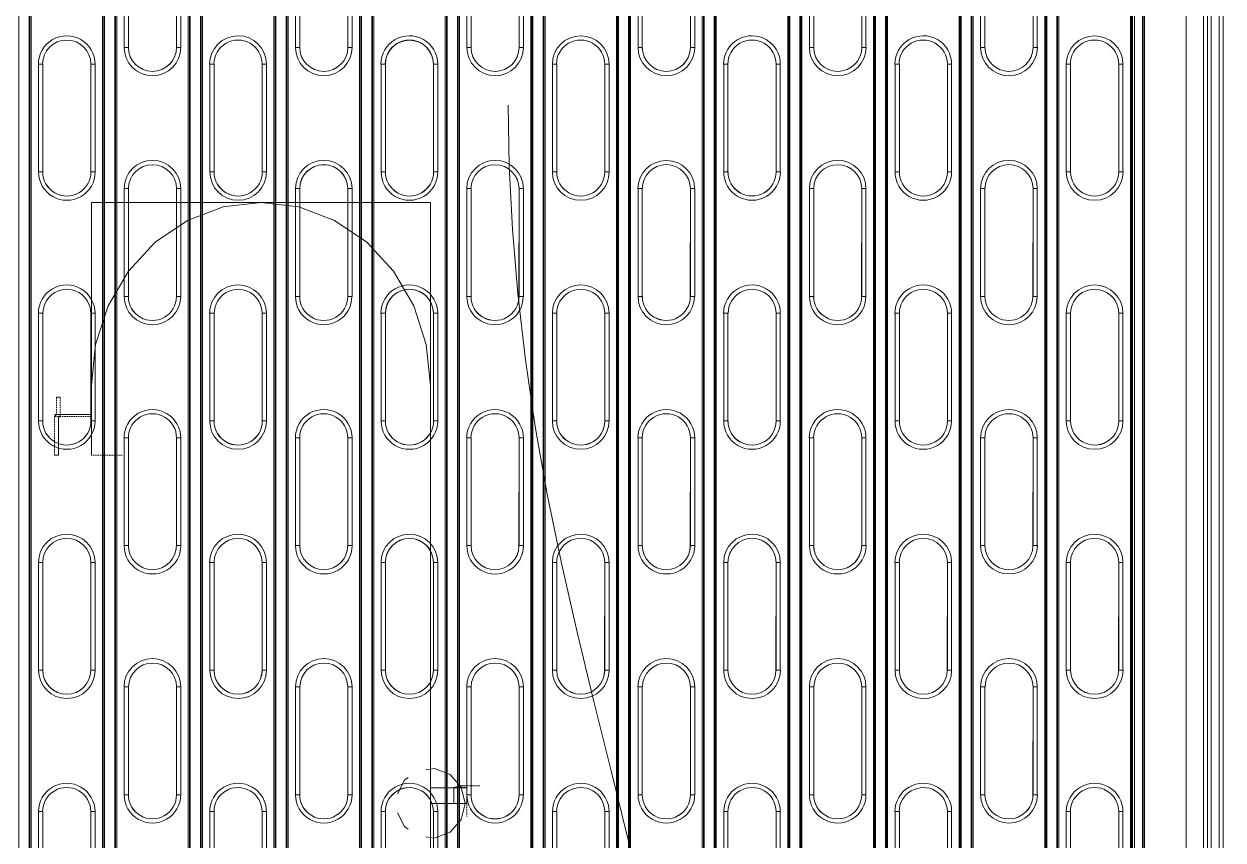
# Model space of a CAD drawing. Extents: x 43000 to 200282, y 3579 to 63943.
# Drawn here: x 114732 to 115348, y 34483 to 34902 of the extents above; entities that cross this region are included whole.
import ezdxf

# ---------------------------------------------------------------- set-up
doc = ezdxf.new("R2010")
doc.units = 0
doc.header["$MEASUREMENT"] = 0
doc.linetypes.add('PDF_IMPORT', pattern=[1, 0.8, -0.2])
doc.layers.get('0').update_dxf_attribs({"linetype": 'CONTINUOUS'})
doc.layers.add('PDF5_Geometry', color=7, linetype='CONTINUOUS')

# ---------------------------------------------------------------- blocks, each defined once
blk = doc.blocks.new('pohlad vonkajšia')
at = {"layer": 'PDF5_Geometry', "lineweight": 13}
for points in [[(17138.98, 2766.26), (17138.98, 2112.13), (17138.68, 2112.13), (17137.95, 2112.13), (17135.96, 2112.13), (17135.27, 2112.13), (17134.97, 2112.13), (17134.97, 2765.84)], [(17133.98, 2765.84), (17133.98, 2112.13), (17129.23, 2112.13), (17133.98, 2112.13), (17134.66, 2112.13), (17134.97, 2112.13), (17134.97, 2111.12), (17137.95, 2111.12)], [(17135.96, 2765.84), (17135.96, 2112.13)], [(17137.95, 2765.84), (17137.95, 2112.13)], [(17118.31, 2113.05), (17118.31, 2749.99), (17115.71, 2749.99), (17115.71, 2113.05)], [(17096.33, 2113.05), (17096.33, 2749.99), (17093.75, 2749.99), (17093.75, 2113.05)], [(17074.38, 2113.05), (17074.38, 2749.99), (17071.76, 2749.99), (17071.76, 2113.05)], [(17052.4, 2113.05), (17052.4, 2749.99), (17049.78, 2749.99), (17049.78, 2113.05)], [(17030.42, 2113.05), (17030.42, 2749.99), (17027.8, 2749.99), (17027.8, 2113.05)], [(17008.43, 2113.05), (17008.43, 2749.99), (17005.82, 2749.99), (17005.82, 2113.05)], [(16986.44, 2113.05), (16986.44, 2749.99), (16983.85, 2749.99), (16983.85, 2113.05)], [(16964.49, 2113.05), (16964.49, 2749.99), (16961.87, 2749.99), (16961.87, 2113.05)], [(16942.51, 2113.05), (16942.51, 2749.99), (16939.89, 2749.99), (16939.89, 2113.05)], [(16920.52, 2113.05), (16920.52, 2749.99), (16917.91, 2749.99), (16917.91, 2113.05)], [(16898.54, 2113.05), (16898.54, 2749.99), (16895.92, 2749.99), (16895.92, 2113.05)], [(16876.56, 2113.05), (16876.56, 2749.99), (16873.98, 2749.99), (16873.98, 2113.05)], [(16854.59, 2113.05), (16854.59, 2749.99), (16851.98, 2749.99), (16851.98, 2113.05)], [(16832.61, 2113.05), (16832.61, 2749.99), (16829.99, 2749.99), (16829.99, 2113.05)], [(16832.72, 2749.99), (16832.72, 2113.15), (16832.61, 2113.05)], [(16832.82, 2749.99), (16832.82, 2113.41)], [(16851.77, 2749.99), (16851.77, 2113.41)], [(16851.87, 2749.99), (16851.87, 2113.15), (16851.98, 2113.05)], [(16854.68, 2749.99), (16854.68, 2113.15), (16854.59, 2113.05)], [(16854.79, 2749.99), (16854.79, 2113.41)], [(16873.75, 2749.99), (16873.75, 2113.41)], [(16873.86, 2749.99), (16873.86, 2113.15), (16873.98, 2113.05)], [(16876.66, 2749.99), (16876.66, 2113.15), (16876.56, 2113.05)], [(16876.77, 2749.99), (16876.77, 2113.41)], [(16895.75, 2749.99), (16895.75, 2113.41)], [(16895.85, 2749.99), (16895.85, 2113.15), (16895.92, 2113.05)], [(16898.65, 2749.99), (16898.65, 2113.15), (16898.54, 2113.05)], [(16898.75, 2749.99), (16898.75, 2113.41)], [(16917.7, 2749.99), (16917.7, 2113.41)], [(16917.8, 2749.99), (16917.8, 2113.15), (16917.91, 2113.05)], [(16920.63, 2749.99), (16920.63, 2113.15), (16920.52, 2113.05)], [(16920.73, 2749.99), (16920.73, 2113.41)], [(16939.68, 2749.99), (16939.68, 2113.41)], [(16939.78, 2749.99), (16939.78, 2113.15), (16939.89, 2113.05)], [(16942.61, 2749.99), (16942.61, 2113.15), (16942.51, 2113.05)], [(16942.71, 2749.99), (16942.71, 2113.41)], [(16961.66, 2749.99), (16961.66, 2113.41)], [(16961.77, 2749.99), (16961.77, 2113.15), (16961.87, 2113.05)], [(16964.49, 2113.05), (16964.56, 2113.15), (16964.56, 2749.99)], [(16964.66, 2749.99), (16964.66, 2113.41)], [(16983.64, 2749.99), (16983.64, 2113.41)], [(16983.75, 2749.99), (16983.75, 2113.15), (16983.85, 2113.05)], [(16986.54, 2749.99), (16986.54, 2113.15), (16986.44, 2113.05)], [(16986.66, 2749.99), (16986.66, 2113.41)], [(17005.63, 2749.99), (17005.63, 2113.41)], [(17005.73, 2749.99), (17005.73, 2113.15), (17005.82, 2113.05)], [(17008.54, 2749.99), (17008.54, 2113.15), (17008.43, 2113.05)], [(17008.64, 2749.99), (17008.64, 2113.41)], [(17027.59, 2749.99), (17027.59, 2113.41)], [(17027.71, 2749.99), (17027.71, 2113.15), (17027.8, 2113.05)], [(17030.52, 2749.99), (17030.52, 2113.15), (17030.42, 2113.05)], [(17030.62, 2749.99), (17030.62, 2113.41)], [(17049.57, 2749.99), (17049.57, 2113.41)], [(17049.68, 2749.99), (17049.68, 2113.15), (17049.78, 2113.05)], [(17052.5, 2749.99), (17052.5, 2113.15), (17052.4, 2113.05)], [(17052.61, 2749.99), (17052.61, 2113.41)], [(17071.56, 2749.99), (17071.56, 2113.41)], [(17071.66, 2749.99), (17071.66, 2113.15), (17071.76, 2113.05)], [(17074.45, 2749.99), (17074.45, 2113.15), (17074.38, 2113.05)], [(17074.55, 2749.99), (17074.55, 2113.41)], [(17093.54, 2749.99), (17093.54, 2113.41)], [(17093.64, 2749.99), (17093.64, 2113.15), (17093.75, 2113.05)], [(17096.43, 2749.99), (17096.43, 2113.15), (17096.33, 2113.05)], [(17096.54, 2749.99), (17096.54, 2113.41)], [(17129.2, 2111.23), (17129.49, 2120.12), (17129.49, 2749.69), (17129.49, 2750.3), (17115.21, 2750.3), (17115.21, 2737.35), (17115.4, 2737.19), (17115.4, 2734.58), (17096.68, 2734.58)], [(17115.21, 2750.3), (17115.52, 2749.99), (17115.52, 2113.41)], [(17115.62, 2749.99), (17115.62, 2113.15), (17115.71, 2113.05)], [(17118.41, 2749.99), (17118.41, 2113.15), (17118.31, 2113.05)], [(17118.52, 2749.99), (17118.52, 2113.41)], [(17129.49, 2123.41), (17129.49, 2747.3), (17129.28, 2747.47), (17129.28, 2750.09), (17129.49, 2750.3)], [(16833.13, 2123.41), (16833.13, 2747.3), (16851.46, 2747.3), (16851.46, 2123.41)], [(16855.11, 2123.41), (16855.11, 2747.3), (16873.44, 2747.3), (16873.44, 2123.41)], [(16877.08, 2123.41), (16877.08, 2747.3), (16895.4, 2747.3), (16895.4, 2123.41)], [(16899.06, 2123.41), (16899.06, 2747.3), (16917.39, 2747.3), (16917.39, 2123.41)], [(16921.04, 2123.41), (16921.04, 2747.3), (16939.37, 2747.3), (16939.37, 2123.41)], [(16943.03, 2123.41), (16943.03, 2747.3), (16961.35, 2747.3), (16961.35, 2123.41)], [(16965.01, 2123.41), (16965.01, 2747.3), (16983.33, 2747.3), (16983.33, 2123.41)], [(16986.97, 2123.41), (16986.97, 2747.3), (17005.3, 2747.3), (17005.3, 2123.41)], [(17008.95, 2123.41), (17008.95, 2747.3), (17027.28, 2747.3), (17027.28, 2123.41)], [(17030.94, 2123.41), (17030.94, 2747.3), (17049.26, 2747.3), (17049.26, 2123.41)], [(17052.92, 2123.41), (17052.92, 2747.3), (17071.24, 2747.3), (17071.24, 2123.41)], [(17074.9, 2123.41), (17074.9, 2747.3), (17093.23, 2747.3), (17093.23, 2123.41)], [(17129.49, 2747.3), (17118.85, 2747.3), (17118.85, 2123.41)], [(17096.85, 2123.41), (17096.85, 2734.37), (17115.21, 2734.37), (17115.4, 2734.58)], [(17115.21, 2123.41), (17115.21, 2734.37)], [(16955.56, 2625.76), (16955.84, 2610.09), (16956.69, 2593.93), (16958.06, 2577.32), (16960, 2560.42), (16962.49, 2543.26), (16965.56, 2525.92), (16969.19, 2508.22), (16973.23, 2490.47), (16977.54, 2472.72), (16981.95, 2454.93), (16986.31, 2437.18), (16990.44, 2419.49)], [(16902.06, 2604.33), (16902.06, 2576.65), (16902.06, 2604.33)], [(16848.61, 2535.92), (16848.61, 2600.79), (16935.64, 2600.79), (16935.64, 2279.33), (16965.58, 2129.58), (17090.38, 2129.58), (16857.99, 2129.58), (16868, 2129.58)], [(16935.64, 2553.88), (16934.53, 2564.32), (16931.32, 2574.25), (16926.14, 2583.13), (16919.24, 2590.57), (16910.99, 2596.15), (16901.8, 2599.65), (16892.11, 2600.79), (16882.45, 2599.65), (16873.23, 2596.15), (16864.98, 2590.57), (16858.1, 2583.13), (16852.93, 2574.25), (16849.69, 2564.32), (16848.61, 2553.88)], [(16839.63, 2550.83), (16839.89, 2550.83), (16840.08, 2550.83), (16840.26, 2550.83), (16840.62, 2550.83)], [(16839.11, 2545.89), (16839.63, 2546.39), (16840.62, 2546.39), (16840.62, 2546), (16840.14, 2545.48), (16840.14, 2535.92), (16839.11, 2535.92)], [(16839.11, 2546.39), (16848.61, 2546.39)], [(16934.38, 2437.94), (16936.68, 2437.65), (16940.67, 2439.19), (16943.49, 2442.38), (16944.52, 2446.57), (16943.49, 2450.75), (16940.67, 2453.96), (16936.68, 2455.48), (16934.38, 2455.19)], [(16929.92, 2453.18), (16928.95, 2452.54), (16927.15, 2449.05)], [(16944.78, 2450.65), (16944.83, 2450.65), (16944.85, 2450.65), (16944.88, 2450.65), (16944.93, 2450.65), (16944.93, 2446.57), (16941.57, 2446.57), (16935.64, 2446.57), (16935.64, 2450.54), (16941.57, 2450.54), (16941.57, 2446.57)], [(16944.93, 2451.05), (16944.93, 2451.05)], [(16927.15, 2444.09), (16928.95, 2440.59), (16929.92, 2439.97)]]:
    blk.add_lwpolyline(points, dxfattribs=at)
for points in [[(17116.25, 2224.79), (17116.25, 2746.5), (17116.25, 2744.01), (17116.25, 2234.76)], [(16941.57, 2450.54), (16944.83, 2450.54), (16944.93, 2450.65), (16944.93, 2451.05), (16943.29, 2451.05), (16941.57, 2450.6)]]:
    blk.add_lwpolyline(points, close=True, dxfattribs=at)
for points in [[(16870.44, 2668.27, 1.000977), (16858.15, 2668.27, -1.000977), (16870.44, 2668.27), (16870.75, 2668.27), (16871.53, 2668.27), (16871.53, 2640.6), (16870.75, 2640.6), (16870.44, 2640.6), (16870.44, 2668.27), (16870.45, 2640.61, -0.999591), (16858.1, 2640.6), (16857.78, 2640.6), (16857, 2640.6), (16857, 2668.27), (16857.78, 2668.27), (16858.1, 2668.27), (16858.1, 2640.6), (16858.1, 2668.27)], [(16914.39, 2668.27, 1.001279), (16902.11, 2668.28, -1.001279), (16914.39, 2668.27), (16914.72, 2668.27), (16915.48, 2668.27), (16915.48, 2640.6), (16914.72, 2640.6), (16914.39, 2640.6), (16914.39, 2668.27), (16914.42, 2640.62, -0.999889), (16902.06, 2640.6), (16901.71, 2640.6), (16900.97, 2640.6), (16900.97, 2668.27), (16901.71, 2668.27), (16902.06, 2668.27), (16902.06, 2640.6), (16902.06, 2668.27)], [(16958.35, 2668.27, 1.001279), (16946.04, 2668.25, -1.001279), (16958.35, 2668.27), (16958.7, 2668.27), (16959.44, 2668.27), (16959.44, 2640.6), (16958.7, 2640.6), (16958.35, 2640.6), (16958.35, 2668.27), (16958.35, 2640.58, -0.999889), (16946.03, 2640.6), (16945.7, 2640.6), (16944.93, 2640.6), (16944.93, 2668.27), (16945.7, 2668.27), (16946.03, 2668.27), (16946.03, 2640.6), (16946.03, 2668.27)], [(17002.32, 2668.27, 1.000079), (16989.99, 2668.25, -1.000079), (17002.32, 2668.27), (17002.63, 2668.27), (17003.41, 2668.27), (17003.41, 2640.6), (17002.63, 2640.6), (17002.32, 2640.6), (17002.32, 2668.27), (17002.31, 2640.58, -0.998694), (16989.97, 2640.6), (16989.66, 2640.6), (16988.88, 2640.6), (16988.88, 2668.27), (16989.66, 2668.27), (16989.97, 2668.27), (16989.97, 2640.6), (16989.97, 2668.27)], [(17046.26, 2668.27, 1.001279), (17033.99, 2668.28, -1.001279), (17046.26, 2668.27), (17046.59, 2668.27), (17047.35, 2668.27), (17047.35, 2640.6), (17046.59, 2640.6), (17046.26, 2640.6), (17046.26, 2668.27), (17046.3, 2640.62, -0.999889), (17033.94, 2640.6), (17033.59, 2640.6), (17032.84, 2640.6), (17032.84, 2668.27), (17033.59, 2668.27), (17033.94, 2668.27), (17033.94, 2640.6), (17033.94, 2668.27)], [(17090.23, 2668.27, 1.001283), (17077.91, 2668.24, -1.001283), (17090.23, 2668.27), (17090.54, 2668.27), (17091.32, 2668.27), (17091.32, 2640.6), (17090.54, 2640.6), (17090.23, 2640.6), (17090.23, 2668.27), (17090.22, 2640.57, -0.999893), (17077.9, 2640.6), (17077.55, 2640.6), (17076.77, 2640.6), (17076.77, 2668.27), (17077.55, 2668.27), (17077.9, 2668.27), (17077.9, 2640.6), (17077.9, 2668.27)], [(16848.46, 2636.28, 0.999101), (16836.06, 2636.28, -0.999101), (16848.46, 2636.28), (16848.8, 2636.28), (16849.55, 2636.28), (16849.55, 2608.63), (16848.8, 2608.63), (16848.46, 2608.63), (16848.46, 2636.28), (16848.48, 2608.63, -1.00092), (16836.11, 2608.63), (16835.8, 2608.63), (16835.04, 2608.63), (16835.04, 2636.28), (16835.8, 2636.28), (16836.11, 2636.28), (16836.11, 2608.63), (16836.11, 2636.28)], [(16892.4, 2636.28, 1.000299), (16880.05, 2636.3, -1.000299), (16892.4, 2636.28), (16892.73, 2636.28), (16893.53, 2636.28), (16893.53, 2608.63), (16892.73, 2608.63), (16892.4, 2608.63), (16892.4, 2636.28), (16892.45, 2608.65, -1.00212), (16880.08, 2608.63), (16879.77, 2608.63), (16878.99, 2608.63), (16878.99, 2636.28), (16879.77, 2636.28), (16880.08, 2636.28), (16880.08, 2608.63), (16880.08, 2636.28)], [(16924.01, 2636.3, -1.000299), (16936.37, 2636.28), (16936.7, 2636.28), (16937.46, 2636.28), (16937.46, 2608.63), (16936.7, 2608.63), (16936.37, 2608.63), (16936.37, 2636.28), (16936.41, 2608.65, -1.00212), (16924.04, 2608.63), (16923.7, 2608.63), (16922.95, 2608.63), (16922.95, 2636.28), (16923.7, 2636.28), (16924.04, 2636.28), (16924.04, 2608.63), (16924.04, 2636.28, -0.9985), (16936.37, 2636.28)], [(16980.33, 2636.28, 1.000299), (16967.94, 2636.26, -1.000299), (16980.33, 2636.28), (16980.65, 2636.28), (16981.43, 2636.28), (16981.43, 2608.63), (16980.65, 2608.63), (16980.33, 2608.63), (16980.33, 2636.28), (16980.34, 2608.61, -1.00212), (16968.01, 2608.63), (16967.68, 2608.63), (16966.88, 2608.63), (16966.88, 2636.28), (16967.68, 2636.28), (16968.01, 2636.28), (16968.01, 2608.63), (16968.01, 2636.28)], [(17024.3, 2636.28, 1.000002), (17011.91, 2636.27, -1.000002), (17024.3, 2636.28), (17024.61, 2636.28), (17025.37, 2636.28), (17025.37, 2608.63), (17024.61, 2608.63), (17024.3, 2608.63), (17024.3, 2636.28), (17024.3, 2608.62, -1.001822), (17011.95, 2608.63), (17011.61, 2608.63), (17010.86, 2608.63), (17010.86, 2636.28), (17011.61, 2636.28), (17011.95, 2636.28), (17011.95, 2608.63), (17011.95, 2636.28)], [(17068.24, 2636.28, 1.000302), (17055.84, 2636.26, -1.000302), (17068.24, 2636.28), (17068.57, 2636.28), (17069.34, 2636.28), (17069.34, 2608.63), (17068.57, 2608.63), (17068.24, 2608.63), (17068.24, 2636.28), (17068.24, 2608.6, -1.002123), (17055.92, 2608.63), (17055.57, 2608.63), (17054.83, 2608.63), (17054.83, 2636.28), (17055.57, 2636.28), (17055.92, 2636.28), (17055.92, 2608.63), (17055.92, 2636.28)], [(17112.21, 2636.28, 1.000303), (17099.8, 2636.25, -1.000303), (17112.21, 2636.28), (17112.52, 2636.28), (17113.3, 2636.28), (17113.3, 2608.63), (17112.52, 2608.63), (17112.21, 2608.63), (17112.21, 2636.28), (17112.2, 2608.6, -1.002124), (17099.88, 2608.63), (17099.55, 2608.63), (17098.76, 2608.63), (17098.76, 2636.28), (17099.55, 2636.28), (17099.88, 2636.28), (17099.88, 2608.63), (17099.88, 2636.28)], [(16870.44, 2604.33, 0.997348), (16858.11, 2604.34, -0.997348), (16870.44, 2604.33), (16870.75, 2604.33), (16871.53, 2604.33), (16871.53, 2576.65), (16870.75, 2576.65), (16870.44, 2576.65), (16870.44, 2604.33), (16870.4, 2576.65, -1.000977), (16858.1, 2576.65), (16857.78, 2576.65), (16857, 2576.65), (16857, 2604.33), (16857.78, 2604.33), (16858.1, 2604.33), (16858.1, 2576.65), (16858.1, 2604.33)], [(16902.06, 2576.65, 1.001279), (16914.37, 2576.66, -1.001279), (16902.06, 2576.65), (16901.71, 2576.65), (16900.97, 2576.65), (16900.97, 2604.33), (16901.71, 2604.33), (16902.06, 2604.33, -0.997647), (16914.39, 2604.33), (16914.72, 2604.33), (16915.48, 2604.33), (16915.48, 2576.65), (16914.72, 2576.65), (16914.39, 2576.65), (16914.39, 2604.33), (16914.39, 2576.65)], [(16958.35, 2604.33, 0.997647), (16946, 2604.31, -0.997647), (16958.35, 2604.33), (16958.7, 2604.33), (16959.44, 2604.33), (16959.44, 2576.65), (16958.7, 2576.65), (16958.35, 2576.65), (16958.35, 2604.33), (16958.3, 2576.63, -1.001279), (16946.03, 2576.65), (16945.7, 2576.65), (16944.93, 2576.65), (16944.93, 2604.33), (16945.7, 2604.33), (16946.03, 2604.33), (16946.03, 2576.65), (16946.03, 2604.33)], [(17002.32, 2604.33, 0.996452), (16989.94, 2604.31, -0.996452), (17002.32, 2604.33), (17002.63, 2604.33), (17003.41, 2604.33), (17003.41, 2576.65), (17002.63, 2576.65), (17002.32, 2576.65), (17002.32, 2604.33), (17002.26, 2576.63, -1.000079), (16989.97, 2576.65), (16989.66, 2576.65), (16988.88, 2576.65), (16988.88, 2604.33), (16989.66, 2604.33), (16989.97, 2604.33), (16989.97, 2576.65), (16989.97, 2604.33)], [(17046.26, 2604.33, 0.997647), (17033.94, 2604.35, -0.997647), (17046.26, 2604.33), (17046.59, 2604.33), (17047.35, 2604.33), (17047.35, 2576.65), (17046.59, 2576.65), (17046.26, 2576.65), (17046.26, 2604.33), (17046.25, 2576.66, -1.001279), (17033.94, 2576.65), (17033.59, 2576.65), (17032.84, 2576.65), (17032.84, 2604.33), (17033.59, 2604.33), (17033.94, 2604.33), (17033.94, 2576.65), (17033.94, 2604.33)], [(17090.23, 2604.33, 0.997651), (17077.86, 2604.31, -0.997651), (17090.23, 2604.33), (17090.54, 2604.33), (17091.32, 2604.33), (17091.32, 2576.65), (17090.54, 2576.65), (17090.23, 2576.65), (17090.23, 2604.33), (17090.17, 2576.62, -1.001283), (17077.9, 2576.65), (17077.55, 2576.65), (17076.77, 2576.65), (17076.77, 2604.33), (17077.55, 2604.33), (17077.9, 2604.33), (17077.9, 2576.65), (17077.9, 2604.33)], [(16848.46, 2572.35, 1.000076), (16836.15, 2572.34, -1.000076), (16848.46, 2572.35), (16848.8, 2572.35), (16849.55, 2572.35), (16849.55, 2544.7), (16848.8, 2544.7), (16848.46, 2544.7), (16848.46, 2572.35), (16848.48, 2544.69, -1.000896), (16836.11, 2544.7), (16835.8, 2544.7), (16835.04, 2544.7), (16835.04, 2572.35), (16835.8, 2572.35), (16836.11, 2572.35), (16836.11, 2544.7), (16836.11, 2572.35)], [(16892.4, 2572.35, 1.001279), (16880.13, 2572.36, -1.001279), (16892.4, 2572.35), (16892.73, 2572.35), (16893.53, 2572.35), (16893.53, 2544.7), (16892.73, 2544.7), (16892.4, 2544.7), (16892.4, 2572.35), (16892.45, 2544.71, -1.002096), (16880.08, 2544.7), (16879.77, 2544.7), (16878.99, 2544.7), (16878.99, 2572.35), (16879.77, 2572.35), (16880.08, 2572.35), (16880.08, 2544.7), (16880.08, 2572.35)], [(16924.09, 2572.36, -1.001279), (16936.37, 2572.35), (16936.7, 2572.35), (16937.46, 2572.35), (16937.46, 2544.7), (16936.7, 2544.7), (16936.37, 2544.7), (16936.37, 2572.35), (16936.41, 2544.71, -1.002096), (16924.04, 2544.7), (16923.7, 2544.7), (16922.95, 2544.7), (16922.95, 2572.35), (16923.7, 2572.35), (16924.04, 2572.35), (16924.04, 2544.7), (16924.04, 2572.35, -0.999481), (16936.37, 2572.35)], [(16980.33, 2572.35, 1.001279), (16968.02, 2572.33, -1.001279), (16980.33, 2572.35), (16980.65, 2572.35), (16981.43, 2572.35), (16981.43, 2544.7), (16980.65, 2544.7), (16980.33, 2544.7), (16980.33, 2572.35), (16980.34, 2544.68, -1.002096), (16968.01, 2544.7), (16967.68, 2544.7), (16966.88, 2544.7), (16966.88, 2572.35), (16967.68, 2572.35), (16968.01, 2572.35), (16968.01, 2544.7), (16968.01, 2572.35)], [(17024.3, 2572.35, 1.000977), (17011.99, 2572.34, -1.000977), (17024.3, 2572.35), (17024.61, 2572.35), (17025.37, 2572.35), (17025.37, 2544.7), (17024.61, 2544.7), (17024.3, 2544.7), (17024.3, 2572.35), (17024.3, 2544.69, -1.001798), (17011.95, 2544.7), (17011.61, 2544.7), (17010.86, 2544.7), (17010.86, 2572.35), (17011.61, 2572.35), (17011.95, 2572.35), (17011.95, 2544.7), (17011.95, 2572.35)], [(17068.24, 2572.35, 1.001283), (17055.93, 2572.32, -1.001283), (17068.24, 2572.35), (17068.57, 2572.35), (17069.34, 2572.35), (17069.34, 2544.7), (17068.57, 2544.7), (17068.24, 2544.7), (17068.24, 2572.35), (17068.24, 2544.67, -1.002099), (17055.92, 2544.7), (17055.57, 2544.7), (17054.83, 2544.7), (17054.83, 2572.35), (17055.57, 2572.35), (17055.92, 2572.35), (17055.92, 2544.7), (17055.92, 2572.35)], [(17112.21, 2572.35, 1.001283), (17099.88, 2572.31, -1.001283), (17112.21, 2572.35), (17112.52, 2572.35), (17113.3, 2572.35), (17113.3, 2544.7), (17112.52, 2544.7), (17112.21, 2544.7), (17112.21, 2572.35), (17112.2, 2544.66, -1.0021), (17099.88, 2544.7), (17099.55, 2544.7), (17098.76, 2544.7), (17098.76, 2572.35), (17099.55, 2572.35), (17099.88, 2572.35), (17099.88, 2544.7), (17099.88, 2572.35)], [(16870.44, 2540.36, 1.001798), (16858.09, 2540.37, -1.001798), (16870.44, 2540.36), (16870.75, 2540.36), (16871.53, 2540.36), (16871.53, 2512.71), (16870.75, 2512.71), (16870.44, 2512.71), (16870.44, 2540.36), (16870.42, 2512.72, -0.999176), (16858.1, 2512.71), (16857.78, 2512.71), (16857, 2512.71), (16857, 2540.36), (16857.78, 2540.36), (16858.1, 2540.36), (16858.1, 2512.71), (16858.1, 2540.36)], [(16914.39, 2540.36, 1.002096), (16902.05, 2540.38, -1.002096), (16914.39, 2540.36), (16914.72, 2540.36), (16915.48, 2540.36), (16915.48, 2512.71), (16914.72, 2512.71), (16914.39, 2512.71), (16914.39, 2540.36), (16914.39, 2512.73, -0.999476), (16902.06, 2512.71), (16901.71, 2512.71), (16900.97, 2512.71), (16900.97, 2540.36), (16901.71, 2540.36), (16902.06, 2540.36), (16902.06, 2512.71), (16902.06, 2540.36)], [(16958.35, 2540.36, 1.002096), (16945.98, 2540.34, -1.002096), (16958.35, 2540.36), (16958.7, 2540.36), (16959.44, 2540.36), (16959.44, 2512.71), (16958.7, 2512.71), (16958.35, 2512.71), (16958.35, 2540.36), (16958.32, 2512.69, -0.999476), (16946.03, 2512.71), (16945.7, 2512.71), (16944.93, 2512.71), (16944.93, 2540.36), (16945.7, 2540.36), (16946.03, 2540.36), (16946.03, 2512.71), (16946.03, 2540.36)], [(17002.32, 2540.36, 1.0009), (16989.93, 2540.34, -1.0009), (17002.32, 2540.36), (17002.63, 2540.36), (17003.41, 2540.36), (17003.41, 2512.71), (17002.63, 2512.71), (17002.32, 2512.71), (17002.32, 2540.36), (17002.28, 2512.69, -0.998279), (16989.97, 2512.71), (16989.66, 2512.71), (16988.88, 2512.71), (16988.88, 2540.36), (16989.66, 2540.36), (16989.97, 2540.36), (16989.97, 2512.71), (16989.97, 2540.36)], [(17046.26, 2540.36, 1.002096), (17033.93, 2540.38, -1.002096), (17046.26, 2540.36), (17046.59, 2540.36), (17047.35, 2540.36), (17047.35, 2512.71), (17046.59, 2512.71), (17046.26, 2512.71), (17046.26, 2540.36), (17046.27, 2512.73, -0.999476), (17033.94, 2512.71), (17033.59, 2512.71), (17032.84, 2512.71), (17032.84, 2540.36), (17033.59, 2540.36), (17033.94, 2540.36), (17033.94, 2512.71), (17033.94, 2540.36)], [(17090.23, 2540.36, 1.002099), (17077.85, 2540.34, -1.002099), (17090.23, 2540.36), (17090.54, 2540.36), (17091.32, 2540.36), (17091.32, 2512.71), (17090.54, 2512.71), (17090.23, 2512.71), (17090.23, 2540.36), (17090.19, 2512.68, -0.99948), (17077.9, 2512.71), (17077.55, 2512.71), (17076.77, 2512.71), (17076.77, 2540.36), (17077.55, 2540.36), (17077.9, 2540.36), (17077.9, 2512.71), (17077.9, 2540.36)], [(16848.46, 2508.41, 0.996478), (16836.1, 2508.41, -0.996478), (16848.46, 2508.41), (16848.8, 2508.41), (16849.55, 2508.41), (16849.55, 2480.73), (16848.8, 2480.73), (16848.46, 2480.73), (16848.46, 2508.41), (16848.44, 2480.72, -0.998275), (16836.11, 2480.73), (16835.8, 2480.73), (16835.04, 2480.73), (16835.04, 2508.41), (16835.8, 2508.41), (16836.11, 2508.41), (16836.11, 2480.73), (16836.11, 2508.41)], [(16892.4, 2508.41, 0.997677), (16880.09, 2508.43, -0.997677), (16892.4, 2508.41), (16892.73, 2508.41), (16893.53, 2508.41), (16893.53, 2480.73), (16892.73, 2480.73), (16892.4, 2480.73), (16892.4, 2508.41), (16892.41, 2480.74, -0.999476), (16880.08, 2480.73), (16879.77, 2480.73), (16878.99, 2480.73), (16878.99, 2508.41), (16879.77, 2508.41), (16880.08, 2508.41), (16880.08, 2480.73), (16880.08, 2508.41)], [(16924.05, 2508.43, -0.997677), (16936.37, 2508.41), (16936.7, 2508.41), (16937.46, 2508.41), (16937.46, 2480.73), (16936.7, 2480.73), (16936.37, 2480.73), (16936.37, 2508.41), (16936.38, 2480.74, -0.999476), (16924.04, 2480.73), (16923.7, 2480.73), (16922.95, 2480.73), (16922.95, 2508.41), (16923.7, 2508.41), (16924.04, 2508.41), (16924.04, 2480.73), (16924.04, 2508.41, -0.99588), (16936.37, 2508.41)], [(16980.33, 2508.41, 0.997677), (16967.98, 2508.39, -0.997677), (16980.33, 2508.41), (16980.65, 2508.41), (16981.43, 2508.41), (16981.43, 2480.73), (16980.65, 2480.73), (16980.33, 2480.73), (16980.33, 2508.41), (16980.3, 2480.71, -0.999476), (16968.01, 2480.73), (16967.68, 2480.73), (16966.88, 2480.73), (16966.88, 2508.41), (16967.68, 2508.41), (16968.01, 2508.41), (16968.01, 2480.73), (16968.01, 2508.41)], [(17024.3, 2508.41, 0.997378), (17011.95, 2508.4, -0.997378), (17024.3, 2508.41), (17024.61, 2508.41), (17025.37, 2508.41), (17025.37, 2480.73), (17024.61, 2480.73), (17024.3, 2480.73), (17024.3, 2508.41), (17024.27, 2480.72, -0.999176), (17011.95, 2480.73), (17011.61, 2480.73), (17010.86, 2480.73), (17010.86, 2508.41), (17011.61, 2508.41), (17011.95, 2508.41), (17011.95, 2480.73), (17011.95, 2508.41)], [(17068.24, 2508.41, 0.99768), (17055.88, 2508.39, -0.99768), (17068.24, 2508.41), (17068.57, 2508.41), (17069.34, 2508.41), (17069.34, 2480.73), (17068.57, 2480.73), (17068.24, 2480.73), (17068.24, 2508.41), (17068.21, 2480.7, -0.99948), (17055.92, 2480.73), (17055.57, 2480.73), (17054.83, 2480.73), (17054.83, 2508.41), (17055.57, 2508.41), (17055.92, 2508.41), (17055.92, 2480.73), (17055.92, 2508.41)], [(17112.21, 2508.41, 0.997681), (17099.84, 2508.38, -0.997681), (17112.21, 2508.41), (17112.52, 2508.41), (17113.3, 2508.41), (17113.3, 2480.73), (17112.52, 2480.73), (17112.21, 2480.73), (17112.21, 2508.41), (17112.16, 2480.69, -0.99948), (17099.88, 2480.73), (17099.55, 2480.73), (17098.76, 2480.73), (17098.76, 2508.41), (17099.55, 2508.41), (17099.88, 2508.41), (17099.88, 2480.73), (17099.88, 2508.41)], [(16870.44, 2476.44, 0.998757), (16858.16, 2476.45, -0.998757), (16870.44, 2476.44), (16870.75, 2476.44), (16871.53, 2476.44), (16871.53, 2448.78), (16870.75, 2448.78), (16870.44, 2448.78), (16870.44, 2476.44), (16870.44, 2448.78, -1.003596), (16858.1, 2448.78), (16857.78, 2448.78), (16857, 2448.78), (16857, 2476.44), (16857.78, 2476.44), (16858.1, 2476.44), (16858.1, 2448.78), (16858.1, 2476.44)], [(16914.39, 2476.44, 0.99906), (16902.12, 2476.46, -0.99906), (16914.39, 2476.44), (16914.72, 2476.44), (16915.48, 2476.44), (16915.48, 2448.78), (16914.72, 2448.78), (16914.39, 2448.78), (16914.39, 2476.44), (16914.41, 2448.79, -1.003896), (16902.06, 2448.78), (16901.71, 2448.78), (16900.97, 2448.78), (16900.97, 2476.44), (16901.71, 2476.44), (16902.06, 2476.44), (16902.06, 2448.78), (16902.06, 2476.44)], [(16958.35, 2476.44, 0.99906), (16946.05, 2476.43, -0.99906), (16958.35, 2476.44), (16958.7, 2476.44), (16959.44, 2476.44), (16959.44, 2448.78), (16958.7, 2448.78), (16958.35, 2448.78), (16958.35, 2476.44), (16958.34, 2448.76, -1.003896), (16946.03, 2448.78), (16945.7, 2448.78), (16944.93, 2448.78), (16944.93, 2476.44), (16945.7, 2476.44), (16946.03, 2476.44), (16946.03, 2448.78), (16946.03, 2476.44)], [(17002.32, 2476.44, 0.99786), (16990, 2476.43, -0.99786), (17002.32, 2476.44), (17002.63, 2476.44), (17003.41, 2476.44), (17003.41, 2448.78), (17002.63, 2448.78), (17002.32, 2448.78), (17002.32, 2476.44), (17002.3, 2448.76, -1.002698), (16989.97, 2448.78), (16989.66, 2448.78), (16988.88, 2448.78), (16988.88, 2476.44), (16989.66, 2476.44), (16989.97, 2476.44), (16989.97, 2448.78), (16989.97, 2476.44)], [(17046.26, 2476.44, 0.99906), (17033.99, 2476.46, -0.99906), (17046.26, 2476.44), (17046.59, 2476.44), (17047.35, 2476.44), (17047.35, 2448.78), (17046.59, 2448.78), (17046.26, 2448.78), (17046.26, 2476.44), (17046.28, 2448.79, -1.003896), (17033.94, 2448.78), (17033.59, 2448.78), (17032.84, 2448.78), (17032.84, 2476.44), (17033.59, 2476.44), (17033.94, 2476.44), (17033.94, 2448.78), (17033.94, 2476.44)], [(17090.23, 2476.44, 0.999063), (17077.91, 2476.42, -0.999063), (17090.23, 2476.44), (17090.54, 2476.44), (17091.32, 2476.44), (17091.32, 2448.78), (17090.54, 2448.78), (17090.23, 2448.78), (17090.23, 2476.44), (17090.2, 2448.75, -1.0039), (17077.9, 2448.78), (17077.55, 2448.78), (17076.77, 2448.78), (17076.77, 2476.44), (17077.55, 2476.44), (17077.9, 2476.44), (17077.9, 2448.78), (17077.9, 2476.44)], [(16848.46, 2444.44, 1.00092), (16836.09, 2444.44, -1.00092), (16848.46, 2444.44), (16848.8, 2444.44), (16849.55, 2444.44), (16849.55, 2416.79), (16848.8, 2416.79), (16848.46, 2416.79), (16848.46, 2444.44), (16848.45, 2416.79, -1.000488), (16836.11, 2416.79), (16835.8, 2416.79), (16835.04, 2416.79), (16835.04, 2444.44), (16835.8, 2444.44), (16836.11, 2444.44), (16836.11, 2416.79), (16836.11, 2444.44)], [(16892.4, 2444.44, 1.00212), (16880.07, 2444.46, -1.00212), (16892.4, 2444.44), (16892.73, 2444.44), (16893.53, 2444.44), (16893.53, 2416.79), (16892.73, 2416.79), (16892.4, 2416.79), (16892.4, 2444.44), (16892.42, 2416.81, -1.001689), (16880.08, 2416.79), (16879.77, 2416.79), (16878.99, 2416.79), (16878.99, 2444.44), (16879.77, 2444.44), (16880.08, 2444.44), (16880.08, 2416.79), (16880.08, 2444.44)], [(16924.04, 2444.46, -1.00212), (16936.37, 2444.44), (16936.7, 2444.44), (16937.46, 2444.44), (16937.46, 2416.79), (16936.7, 2416.79), (16936.37, 2416.79), (16936.37, 2444.44), (16936.38, 2416.81, -1.001689), (16924.04, 2416.79), (16923.7, 2416.79), (16922.95, 2416.79), (16922.95, 2444.44), (16923.7, 2444.44), (16924.04, 2444.44), (16924.04, 2416.79), (16924.04, 2444.44, -1.00032), (16936.37, 2444.44)], [(16980.33, 2444.44, 1.00212), (16967.96, 2444.42, -1.00212), (16980.33, 2444.44), (16980.65, 2444.44), (16981.43, 2444.44), (16981.43, 2416.79), (16980.65, 2416.79), (16980.33, 2416.79), (16980.33, 2444.44), (16980.31, 2416.77, -1.001689), (16968.01, 2416.79), (16967.68, 2416.79), (16966.88, 2416.79), (16966.88, 2444.44), (16967.68, 2444.44), (16968.01, 2444.44), (16968.01, 2416.79), (16968.01, 2444.44)], [(17024.3, 2444.44, 1.001822), (17011.93, 2444.43, -1.001822), (17024.3, 2444.44), (17024.61, 2444.44), (17025.37, 2444.44), (17025.37, 2416.79), (17024.61, 2416.79), (17024.3, 2416.79), (17024.3, 2444.44), (17024.27, 2416.78, -1.001389), (17011.95, 2416.79), (17011.61, 2416.79), (17010.86, 2416.79), (17010.86, 2444.44), (17011.61, 2444.44), (17011.95, 2444.44), (17011.95, 2416.79), (17011.95, 2444.44)], [(17068.24, 2444.44, 1.002123), (17055.87, 2444.42, -1.002123), (17068.24, 2444.44), (17068.57, 2444.44), (17069.34, 2444.44), (17069.34, 2416.79), (17068.57, 2416.79), (17068.24, 2416.79), (17068.24, 2444.44), (17068.21, 2416.76, -1.001693), (17055.92, 2416.79), (17055.57, 2416.79), (17054.83, 2416.79), (17054.83, 2444.44), (17055.57, 2444.44), (17055.92, 2444.44), (17055.92, 2416.79), (17055.92, 2444.44)], [(17112.21, 2444.44, 1.002124), (17099.82, 2444.41, -1.002124), (17112.21, 2444.44), (17112.52, 2444.44), (17113.3, 2444.44), (17113.3, 2416.79), (17112.52, 2416.79), (17112.21, 2416.79), (17112.21, 2444.44), (17112.17, 2416.76, -1.001693), (17099.88, 2416.79), (17099.55, 2416.79), (17098.76, 2416.79), (17098.76, 2444.44), (17099.55, 2444.44), (17099.88, 2444.44), (17099.88, 2416.79), (17099.88, 2444.44)]]:
    blk.add_lwpolyline(points, format="xyb", dxfattribs=at)
at = {"layer": 'PDF5_Geometry', "linetype": 'PDF_IMPORT', "lineweight": 13, "ltscale": 0.018071}
blk.add_lwpolyline([(16856.61, 2535.92), (16848.61, 2535.92), (16848.61, 2565.08)], dxfattribs=at)
at = {"layer": 'PDF5_Geometry', "linetype": 'PDF_IMPORT', "lineweight": 13, "ltscale": 0.002795}
for points in [[(16839.63, 2550.83), (16839.63, 2546.39)], [(16840.62, 2550.83), (16840.62, 2546.39)]]:
    blk.add_lwpolyline(points, dxfattribs=at)
at = {"layer": 'PDF5_Geometry', "linetype": 'PDF_IMPORT', "lineweight": 13, "ltscale": 0.022638}
blk.add_lwpolyline([(16839.11, 2535.92), (16839.11, 2545.89), (16848.61, 2545.89)], dxfattribs=at)
at = {"layer": 'PDF5_Geometry', "linetype": 'PDF_IMPORT', "lineweight": 13, "ltscale": 0.004095}
blk.add_lwpolyline([(16942.19, 2446.57), (16935.64, 2446.57), (16935.64, 2453.21)], dxfattribs=at)
at = {"layer": 'PDF5_Geometry', "linetype": 'PDF_IMPORT', "lineweight": 13, "ltscale": 0.002087}
blk.add_lwpolyline([(16941.57, 2450.6), (16944.93, 2450.6)], dxfattribs=at)
at = {"layer": 'PDF5_Geometry', "linetype": 'PDF_IMPORT', "lineweight": 13, "ltscale": 0.002126}
for points in [[(16944.93, 2451.05), (16948.3, 2451.05)], [(16944.93, 2446.57), (16944.93, 2443.16)]]:
    blk.add_lwpolyline(points, dxfattribs=at)
at = {"layer": 'PDF5_Geometry', "lineweight": 13}
for centre, radius, start, end in [((16842.28, 2636.29), 7.27, 359.9347, 180.1238), ((16886.24, 2636.27), 7.3, 0.1091, 180.0653), ((16930.18, 2636.29), 7.28, 359.9637, 180.0653), ((16974.15, 2636.29), 7.27, 359.9347, 179.8909), ((17018.11, 2636.3), 7.27, 359.8762, 180.0653), ((17062.06, 2636.29), 7.28, 359.9637, 180.2405), ((17106.02, 2636.28), 7.28, 359.9927, 179.9489), ((16864.28, 2640.61), 7.28, 180.1005, 359.9576), ((16864.27, 2640.6), 6.18, 180.0578, 0.0109), ((16908.24, 2640.6), 7.27, 180.0424, 0.0162), ((16908.24, 2640.61), 6.18, 180.0924, 0.0798), ((16952.19, 2640.6), 7.26, 179.9838, 359.9576), ((16952.19, 2640.59), 6.16, 179.9202, 359.9076), ((16996.15, 2640.6), 7.27, 180.0424, 359.8995), ((16996.14, 2640.6), 6.17, 179.9891, 359.8393), ((17040.11, 2640.6), 7.27, 180.0424, 0.0162), ((17040.12, 2640.61), 6.18, 180.0924, 0.0798), ((17084.06, 2640.62), 7.29, 180.1879, 359.9286), ((17084.06, 2640.59), 6.16, 179.8858, 359.8735), ((16864.27, 2604.31), 7.27, 0.1516, 179.7901), ((16908.22, 2604.32), 7.26, 0.093, 179.8484), ((16908.23, 2604.33), 6.16, 0.0488, 179.7788), ((16952.18, 2604.31), 7.27, 0.1516, 179.907), ((16996.13, 2604.3), 7.27, 0.2099, 179.8484), ((17040.1, 2604.32), 7.26, 0.093, 179.8484), ((17084.05, 2604.31), 7.27, 0.1807, 179.7025), ((16842.31, 2608.61), 7.27, 179.8764, 0.065), ((16842.3, 2608.62), 6.18, 179.9299, 0.0353), ((16886.26, 2608.62), 7.27, 179.935, 359.8907), ((16886.26, 2608.63), 6.19, 179.9647, 0.2073), ((16930.22, 2608.62), 7.27, 179.935, 0.0361), ((16930.23, 2608.63), 6.19, 179.9647, 0.0014), ((16974.18, 2608.64), 7.3, 180.1093, 0.065), ((16974.17, 2608.61), 6.17, 179.7927, 0.0353), ((17018.13, 2608.62), 7.27, 179.935, 0.1236), ((17018.13, 2608.62), 6.17, 179.8615, 0.0701), ((17062.08, 2608.6), 7.25, 179.7598, 0.0361), ((17062.08, 2608.6), 6.16, 179.7583, 0.0014), ((17106.04, 2608.64), 7.29, 180.0514, 0.007), ((17106.04, 2608.6), 6.16, 179.7242, 359.9673), ((16842.28, 2572.35), 7.27, 359.935, 180.1236), ((16886.24, 2572.33), 7.3, 0.1093, 180.065), ((16930.18, 2572.35), 7.28, 359.9639, 180.065), ((16974.15, 2572.35), 7.27, 359.935, 179.8907), ((17018.11, 2572.36), 7.27, 359.8764, 180.065), ((17062.06, 2572.35), 7.28, 359.9639, 180.2402), ((17106.02, 2572.35), 7.28, 359.993, 179.9486), ((16864.26, 2576.65), 7.25, 180.0332, 0.0255), ((16864.25, 2576.64), 6.15, 179.9788, 0.0907), ((16908.21, 2576.64), 7.24, 179.9745, 0.0837), ((16952.17, 2576.64), 7.24, 179.9163, 0.0255), ((16952.16, 2576.63), 6.14, 179.841, 359.9875), ((16996.12, 2576.64), 7.24, 179.9745, 359.9668), ((16996.12, 2576.64), 6.14, 179.9093, 359.9184), ((17040.09, 2576.64), 7.24, 179.9745, 0.0837), ((17040.09, 2576.65), 6.16, 180.0125, 0.159), ((17084.04, 2576.66), 7.26, 180.1206, 359.9962), ((17084.03, 2576.62), 6.13, 179.8061, 359.953), ((16864.26, 2540.37), 7.27, 359.935, 180.007), ((16908.21, 2540.38), 7.27, 359.8764, 180.065), ((16952.17, 2540.37), 7.27, 359.935, 180.1236), ((16996.13, 2540.36), 7.28, 359.993, 180.065), ((17040.09, 2540.38), 7.27, 359.8764, 180.065), ((17084.04, 2540.37), 7.28, 359.9639, 179.9197), ((16842.29, 2544.68), 7.25, 179.8963, 0.0453), ((16842.3, 2544.69), 6.18, 179.9313, 0.0339), ((16886.24, 2544.69), 7.26, 179.9547, 359.8704), ((16886.26, 2544.69), 6.19, 179.9661, 0.206), ((16930.21, 2544.69), 7.26, 179.9547, 0.0162), ((16930.23, 2544.69), 6.19, 179.9661, 0), ((16974.16, 2544.71), 7.28, 180.1296, 0.0453), ((16974.17, 2544.67), 6.17, 179.794, 0.0339), ((17018.12, 2544.69), 7.26, 179.9547, 0.1037), ((17018.13, 2544.68), 6.17, 179.8629, 0.0687), ((17062.06, 2544.67), 7.24, 179.7794, 0.0162), ((17062.08, 2544.67), 6.16, 179.7597, 0), ((17106.03, 2544.7), 7.27, 180.0712, 359.987), ((17106.04, 2544.67), 6.16, 179.7256, 359.9659), ((16842.28, 2508.39), 7.27, 0.1502, 179.9084), ((16886.24, 2508.37), 7.29, 0.3252, 179.8498), ((16930.19, 2508.39), 7.27, 0.1793, 179.8498), ((16974.16, 2508.39), 7.27, 0.1502, 179.6748), ((17018.11, 2508.4), 7.26, 0.0916, 179.8498), ((17062.07, 2508.39), 7.27, 0.1793, 180.0255), ((17106.03, 2508.38), 7.27, 0.2085, 179.733), ((16864.28, 2512.71), 7.28, 179.993, 0.065), ((16864.26, 2512.72), 6.16, 180.0819, 359.9873), ((16908.24, 2512.7), 7.27, 179.935, 0.1236), ((16908.23, 2512.72), 6.17, 180.116, 0.056), ((16952.2, 2512.69), 7.27, 179.8764, 0.065), ((16952.17, 2512.7), 6.15, 179.944, 359.884), ((16996.15, 2512.7), 7.27, 179.935, 0.007), ((16996.13, 2512.71), 6.16, 180.0127, 359.8152), ((17040.12, 2512.7), 7.27, 179.935, 0.1236), ((17040.1, 2512.72), 6.17, 180.116, 0.056), ((17084.06, 2512.72), 7.29, 180.0803, 0.0361), ((17084.04, 2512.7), 6.14, 179.9093, 359.8497), ((16864.26, 2476.44), 7.27, 0.0424, 179.8995), ((16908.22, 2476.45), 7.26, 359.9838, 179.9576), ((16952.17, 2476.44), 7.27, 0.0424, 180.0162), ((16996.13, 2476.43), 7.28, 0.1005, 179.9576), ((17040.09, 2476.45), 7.26, 359.9838, 179.9576), ((17084.05, 2476.43), 7.27, 0.0714, 179.8121), ((16842.31, 2480.73), 7.27, 180.0712, 359.87), ((16842.28, 2480.73), 6.16, 180.0819, 359.884), ((16886.27, 2480.74), 7.28, 180.13, 359.6955), ((16886.25, 2480.74), 6.17, 180.116, 0.056), ((16930.23, 2480.74), 7.28, 180.13, 359.8411), ((16930.21, 2480.74), 6.17, 180.116, 359.8497), ((16974.18, 2480.76), 7.3, 180.3045, 359.87), ((16974.16, 2480.72), 6.15, 179.944, 359.884), ((17018.14, 2480.74), 7.28, 180.13, 359.9288), ((17018.11, 2480.73), 6.16, 180.0127, 359.9181), ((17062.08, 2480.72), 7.26, 179.9544, 359.8411), ((17062.06, 2480.72), 6.14, 179.9093, 359.8497), ((17106.05, 2480.76), 7.3, 180.2466, 359.812), ((17106.02, 2480.71), 6.14, 179.8748, 359.8152), ((16842.29, 2444.46), 7.26, 359.8474, 180.2109), ((16886.25, 2444.44), 7.28, 0.022, 180.1526), ((16930.2, 2444.46), 7.27, 359.8765, 180.1526), ((16974.16, 2444.46), 7.26, 359.8474, 179.978), ((17018.12, 2444.47), 7.25, 359.7891, 180.1526), ((17062.07, 2444.46), 7.27, 359.8765, 180.3276), ((17106.03, 2444.45), 7.27, 359.9056, 180.0362), ((16864.27, 2448.78), 7.27, 180.013, 0.0453), ((16864.27, 2448.76), 6.17, 179.8287, 0.24), ((16908.23, 2448.77), 7.26, 179.9547, 0.1037), ((16908.24, 2448.76), 6.17, 179.863, 0.3086), ((16952.18, 2448.76), 7.25, 179.8963, 0.0453), ((16952.18, 2448.74), 6.16, 179.6914, 0.137), ((16996.14, 2448.77), 7.26, 179.9547, 359.987), ((16996.13, 2448.75), 6.16, 179.76, 0.0687), ((17040.1, 2448.77), 7.26, 179.9547, 0.1037), ((17040.11, 2448.76), 6.17, 179.863, 0.3086), ((17084.05, 2448.79), 7.28, 180.1004, 0.0162), ((17084.05, 2448.74), 6.15, 179.6569, 0.1029)]:
    blk.add_arc(centre, radius, start, end, dxfattribs=at)

msp = doc.modelspace()

# ---------------------------------------------------------------- block references
at = {"xscale": 2, "yscale": 2, "zscale": 2}
msp.add_blockref('pohlad vonkajšia', (81069.71, 29608.42, -0.77), dxfattribs=at)

doc.saveas('drawing.dxf')
